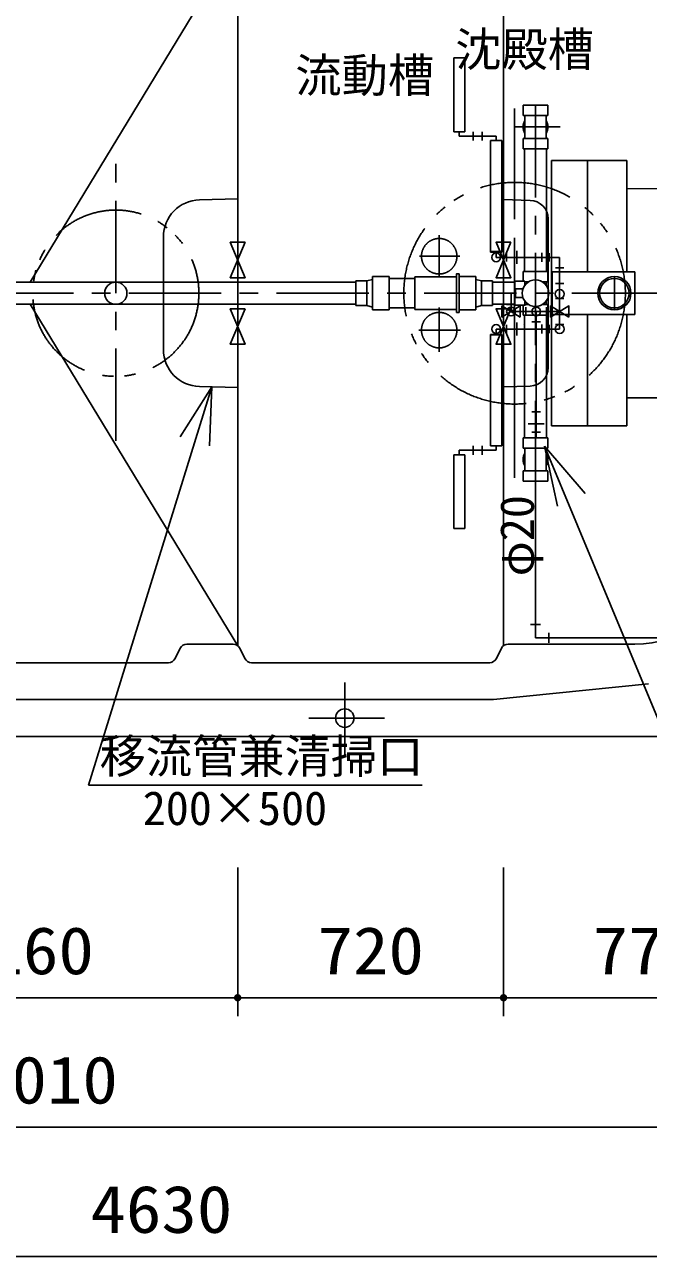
# Model space of a CAD drawing. Units: millimetres, scale not verified. Extents: x -14850 to 14850, y -10500 to 10500.
# Drawn here: x -8308 to -6619, y -1058 to 2276 of the extents above; entities that cross this region are included whole.
import ezdxf
from ezdxf.enums import TextEntityAlignment as Align

# ---------------------------------------------------------------- set-up
doc = ezdxf.new("R2010")
doc.units = ezdxf.units.MM
doc.header["$LTSCALE"] = 50
for name, pattern in [('CHAIN1', [8, 5, -1, 1, -1]), ('DOUBLE_CHAIN1', [8.8, 5, -1, 0.6, -0.6, 0.6, -1]), ('LONG_DASHED1', [7, 6, -1])]:
    doc.linetypes.add(name, pattern=pattern)
for name, color, linetype, lineweight in [('0-0_空気管', 3, 'Continuous', 25), ('0-3_製作', 5, 'Continuous', 25), ('0-5_07', 7, 'Continuous', 25)]:
    doc.layers.add(name, color=color, linetype=linetype, lineweight=lineweight)
doc.styles.add('ＭＳ ゴシック', font='')
doc.styles.get('ＭＳ ゴシック').set_extended_font_data('MS Gothic')

msp = doc.modelspace()

# ---------------------------------------------------------------- linework, layer by layer
at = {"layer": '0-0_空気管'}
for p, q in [((-8292.66, 1579.11), (-7730.89, 2503.39)), ((-7730.89, 2503.39), (-7730.89, 594.84)), ((-7010.89, 594.84), (-7010.89, 2503.39)), ((-7145.89, 1986.11), (-7145.89, 2186.11)), ((-7145.89, 2186.11), (-7115.89, 2186.11)), ((-7115.89, 2186.11), (-7115.89, 1986.11)), ((-6890.89, 2058.11), (-6957.89, 2058.11)), ((-6957.89, 2030.02), (-6957.89, 2058.11)), ((-6890.89, 2030.02), (-6890.89, 2058.11)), ((-6890.89, 2030.02), (-6957.89, 2030.02)), ((-6952.99, 1971.31), (-6952.99, 2026.92)), ((-6895.79, 1971.31), (-6895.79, 2026.92)), ((-7145.89, 1986.11), (-7115.89, 1986.11)), ((-7130.89, 1986.11), (-7130.89, 1974.11)), ((-7130.89, 1974.11), (-7030.89, 1974.11)), ((-7093.39, 1962.11), (-7093.39, 1986.11)), ((-7068.39, 1986.11), (-7068.39, 1962.11)), ((-7030.89, 1974.11), (-7030.89, 1962.11)), ((-6957.89, 1968.21), (-6957.89, 1940.11)), ((-6890.89, 1968.21), (-6957.89, 1968.21)), ((-6890.89, 1968.21), (-6890.89, 1940.11)), ((-7045.89, 1660.61), (-7045.89, 1962.11)), ((-7045.89, 1962.11), (-7015.89, 1962.11)), ((-7015.89, 1962.11), (-7015.89, 1660.61)), ((-6890.89, 1940.11), (-6957.89, 1940.11)), ((-6954.39, 1608.11), (-6954.39, 1940.11)), ((-6894.39, 1608.11), (-6894.39, 1940.11)), ((-6677.24, 1908.09), (-6880.73, 1908.09)), ((-6880.73, 1190.13), (-6880.73, 1908.09)), ((-6783.9, 1606.61), (-6783.9, 1908.09)), ((-6677.24, 1606.61), (-6677.24, 1908.09)), ((-7730.89, 1804.38), (-7834.51, 1801.66)), ((-6938.58, 1800.39), (-7010.89, 1802.28)), ((-6677.24, 1831.94), (-6540.55, 1832.16)), ((-6889.89, 1750.4), (-6889.89, 1347.82)), ((-7931.89, 1701.7), (-7931.89, 1396.53)), ((-7045.89, 1662.11), (-7015.89, 1662.11)), ((-7045.89, 1660.61), (-7015.89, 1660.61)), ((-7030.89, 1646.11), (-7030.89, 1660.61)), ((-6858.89, 1646.11), (-7030.89, 1646.11)), ((-7002.83, 1634.61), (-7002.83, 1657.61)), ((-6974.89, 1663.61), (-6974.89, 1628.61)), ((-6953.89, 1664.61), (-6953.89, 1627.61)), ((-6906.89, 1658.61), (-6906.89, 1633.61)), ((-6886.89, 1657.61), (-6886.89, 1634.61)), ((-6858.89, 1646.11), (-6858.89, 1452.11)), ((-7130.89, 1497.11), (-7130.89, 1601.11)), ((-6890.89, 1608.11), (-6957.89, 1608.11)), ((-6957.89, 1581.86), (-6957.89, 1608.11)), ((-6890.89, 1580.02), (-6890.89, 1608.11)), ((-6870.39, 1618.11), (-6847.39, 1618.11)), ((-9979.93, 1579.11), (-7410.89, 1579.11)), ((-7410.89, 1515.61), (-7410.89, 1582.61)), ((-7380.89, 1582.61), (-7380.89, 1515.61)), ((-7365.89, 1594.11), (-7320.89, 1594.11)), ((-7365.89, 1594.11), (-7365.89, 1504.11)), ((-7320.89, 1594.11), (-7320.89, 1504.11)), ((-7250.89, 1589.11), (-7320.89, 1589.11)), ((-7250.89, 1593.61), (-7138.39, 1593.61)), ((-7250.89, 1593.61), (-7250.89, 1504.61)), ((-7085.89, 1594.11), (-7130.89, 1594.11)), ((-7085.89, 1594.11), (-7085.89, 1504.11)), ((-7070.89, 1515.61), (-7070.89, 1582.61)), ((-7040.89, 1515.61), (-7040.89, 1582.61)), ((-7040.89, 1579.11), (-6980.39, 1579.11)), ((-6980.39, 1516.36), (-6980.39, 1581.56)), ((-6980.09, 1581.86), (-6952.89, 1581.86)), ((-6952.89, 1570.93), (-6952.89, 1581.86)), ((-6942.64, 1580.02), (-6952.89, 1580.02)), ((-6952.89, 1579.61), (-6943.3, 1579.61)), ((-6890.89, 1580.02), (-6906.14, 1580.02)), ((-6895.79, 1570.79), (-6895.79, 1576.92)), ((-6847.39, 1575.11), (-6870.39, 1575.11)), ((-6990.39, 1549.11), (-6990.39, 1499.61)), ((-6978.39, 1549.11), (-6990.39, 1549.11)), ((-6847.89, 1535.11), (-6869.89, 1535.11)), ((-7410.89, 1519.11), (-9979.93, 1519.11)), ((-8292.66, 1519.11), (-7730.89, 594.84)), ((-7365.89, 1504.11), (-7320.89, 1504.11)), ((-7250.89, 1509.11), (-7320.89, 1509.11)), ((-7250.89, 1504.61), (-7138.39, 1504.61)), ((-7085.89, 1504.11), (-7130.89, 1504.11)), ((-7040.89, 1519.11), (-6980.39, 1519.11)), ((-6980.39, 1518.65), (-7002.39, 1518.65)), ((-6957.89, 1516.36), (-6957.89, 1490.11)), ((-6952.89, 1518.61), (-6943.3, 1518.61)), ((-6942.64, 1518.21), (-6952.89, 1518.21)), ((-6950.39, 1511.11), (-6950.39, 1488.11)), ((-6890.89, 1518.21), (-6906.14, 1518.21)), ((-6895.79, 1521.31), (-6895.79, 1527.43)), ((-6894.39, 1158.11), (-6894.39, 1511.11)), ((-6890.89, 1518.21), (-6890.89, 1490.11)), ((-7130.89, 1497.11), (-7138.39, 1497.11)), ((-6858.89, 1499.61), (-6990.39, 1499.61)), ((-6974.89, 1469.61), (-6974.89, 1434.61)), ((-6890.89, 1490.11), (-6957.89, 1490.11)), ((-6954.39, 1158.11), (-6954.39, 1490.11)), ((-6953.89, 1470.61), (-6953.89, 1433.61)), ((-6933.89, 1471.61), (-6910.89, 1471.61)), ((-6922.39, 1499.61), (-6922.39, 1158.16)), ((-6783.9, 1190.13), (-6783.9, 1491.61)), ((-6677.24, 1491.61), (-6677.24, 1190.13)), ((-7045.89, 1437.61), (-7045.89, 1136.11)), ((-7045.89, 1437.61), (-7015.89, 1437.61)), ((-7045.89, 1436.11), (-7015.89, 1436.11)), ((-6858.89, 1452.11), (-7030.89, 1452.11)), ((-7030.89, 1437.61), (-7030.89, 1452.11)), ((-7015.89, 1136.11), (-7015.89, 1437.61)), ((-7002.83, 1463.61), (-7002.83, 1440.61)), ((-6958, 1464.64), (-6958, 1464.61)), ((-6906.89, 1464.61), (-6906.89, 1439.61)), ((-6886.89, 1463.61), (-6886.89, 1440.61)), ((-6847.89, 1464.11), (-6869.89, 1464.11)), ((-7801.15, 1295.77), (-8135.07, 218.03)), ((-7730.89, 1293.85), (-7834.51, 1296.56)), ((-6938.58, 1297.84), (-7010.89, 1295.94)), ((-6540.55, 1266.06), (-6677.24, 1266.28)), ((-6934.39, 1227.76), (-6910.39, 1227.76)), ((-6944.39, 1195.76), (-6900.39, 1195.76)), ((-6934.39, 1172.76), (-6910.39, 1172.76)), ((-6677.24, 1190.13), (-6880.73, 1190.13)), ((-7093.39, 1136.11), (-7093.39, 1112.11)), ((-7068.39, 1112.11), (-7068.39, 1136.11)), ((-7015.89, 1136.11), (-7045.89, 1136.11)), ((-7030.89, 1124.11), (-7030.89, 1136.11)), ((-6890.89, 1158.11), (-6957.89, 1158.11)), ((-6957.89, 1130.02), (-6957.89, 1158.11)), ((-6900.35, 1134.72), (-6864.61, 972.29)), ((-6789.49, 1007.16), (-6900.35, 1134.72)), ((-6900.35, 1134.72), (-6504.79, 184.39)), ((-6890.89, 1130.02), (-6890.89, 1158.11)), ((-7145.89, 1112.11), (-7145.89, 912.11)), ((-7145.89, 1112.11), (-7115.89, 1112.11)), ((-7130.89, 1112.11), (-7130.89, 1124.11)), ((-7130.89, 1124.11), (-7030.89, 1124.11)), ((-7115.89, 912.11), (-7115.89, 1112.11)), ((-6890.89, 1130.02), (-6957.89, 1130.02)), ((-6952.99, 1071.31), (-6952.99, 1126.91)), ((-6895.79, 1071.31), (-6895.79, 1126.91)), ((-6957.89, 1068.21), (-6957.89, 1040.11)), ((-6890.89, 1068.21), (-6957.89, 1068.21)), ((-6890.89, 1068.21), (-6890.89, 1040.11)), ((-6890.89, 1040.11), (-6957.89, 1040.11)), ((-7145.89, 912.11), (-7115.89, 912.11)), ((-7900.36, 560.17), (-7886.42, 588.06)), ((-7868.53, 599.11), (-7743.25, 599.11)), ((-7725.36, 588.06), (-7711.42, 560.17)), ((-7030.36, 560.17), (-7016.42, 588.06)), ((-6998.53, 599.11), (-6655.53, 599.11)), ((-8703.53, 549.11), (-7918.25, 549.11)), ((-7693.53, 549.11), (-7048.25, 549.11)), ((-8135.07, 218.03), (-7231.09, 218.03))]:
    msp.add_line(p, q, dxfattribs=at)
at = {"layer": '0-0_空気管', "linetype": 'LONG_DASHED1'}
for p, q in [((-6980.89, 1049.11), (-6980.89, 2049.11)), ((-7030.89, 1662.11), (-7030.89, 1660.61)), ((-7130.89, 1594.11), (-7130.89, 1504.11))]:
    msp.add_line(p, q, dxfattribs=at)
at = {"layer": '0-0_空気管', "linetype": 'CHAIN1'}
for p, q in [((-6980.89, 1049.11), (-6980.89, 2049.11)), ((-6924.39, 2058.11), (-6924.39, 1040.11)), ((-6981.12, 1999.11), (-6857.9, 1999.11)), ((-8060.89, 1149.11), (-8060.89, 1949.11)), ((-7185.1, 1706.12), (-7185.1, 1592.41)), ((-7238.65, 1649.11), (-7129.62, 1649.11)), ((-6710.73, 1504.11), (-6710.73, 1594.11)), ((-10425.64, 1549.11), (-5407.92, 1549.11)), ((-7185.1, 1510.81), (-7185.1, 1390.12)), ((-7240.66, 1449.11), (-7127.62, 1449.11))]:
    msp.add_line(p, q, dxfattribs=at)
at = {"layer": '0-0_空気管'}
for points in [[(-7710.89, 1687.11), (-7750.89, 1687.11), (-7710.89, 1591.11), (-7750.89, 1591.11)], [(-6990.89, 1687.11), (-7030.89, 1687.11), (-6990.89, 1591.11), (-7030.89, 1591.11)], [(-6878.73, 1606.61), (-6655.73, 1606.61), (-6655.73, 1491.61), (-6878.73, 1491.61)], [(-7710.89, 1507.11), (-7750.89, 1507.11), (-7710.89, 1411.11), (-7750.89, 1411.11)], [(-6990.89, 1507.11), (-7030.89, 1507.11), (-6990.89, 1411.11), (-7030.89, 1411.11)], [(-6965.39, 1484.61), (-7015.39, 1514.61), (-7015.39, 1484.61), (-6965.39, 1514.61)], [(-6833.89, 1484.61), (-6883.89, 1514.61), (-6883.89, 1484.61), (-6833.89, 1514.61)]]:
    msp.add_lwpolyline(points, close=True, dxfattribs=at)
for points in [[(-7130.89, 1601.11), (-7138.39, 1601.11), (-7138.39, 1497.11)], [(-7410.89, 1582.61), (-7380.89, 1582.61), (-7365.89, 1586.61)], [(-7040.89, 1582.61), (-7070.89, 1582.61), (-7085.89, 1586.61)], [(-6958.21, 1561.11), (-6978.39, 1561.11), (-6978.39, 1537.11), (-6958.21, 1537.11)], [(-7410.89, 1515.61), (-7380.89, 1515.61), (-7365.89, 1511.61)], [(-7040.89, 1515.61), (-7070.89, 1515.61), (-7085.89, 1511.61)], [(-6980.39, 1516.36), (-6952.89, 1516.36), (-6952.89, 1527.3)], [(-7807.33, 1135.89), (-7801.15, 1295.77), (-7886.45, 1160.41)], [(-6618.6, 491.68), (-7037.81, 449.11), (-9817.24, 449.11)]]:
    msp.add_lwpolyline(points, dxfattribs=at)
at = {"layer": '0-0_空気管', "linetype": 'DOUBLE_CHAIN1'}
for centre, radius in [((-6980.89, 1549.11), 300), ((-8060.89, 1549.11), 225)]:
    msp.add_circle(centre, radius, dxfattribs=at)
at = {"layer": '0-0_空気管', "linetype": 'LONG_DASHED1'}
for centre in [(-7185.1, 1649.11), (-7185.1, 1449.11)]:
    msp.add_circle(centre, 48, dxfattribs=at)
at = {"layer": '0-0_空気管'}
for centre, radius in [((-7030.89, 1646.11), 12), ((-8060.89, 1549.11), 30), ((-6924.39, 1549.11), 35.89), ((-6710.73, 1549.11), 45), ((-6710.73, 1549.11), 40), ((-6858.89, 1547.11), 12), ((-6990.39, 1499.61), 12), ((-6922.39, 1499.61), 12), ((-7030.89, 1452.11), 12), ((-6858.89, 1452.11), 12)]:
    msp.add_circle(centre, radius, dxfattribs=at)
for centre, radius, start, end in [((-6924.39, 1999.11), 33.5, 148.62476, 211.37523), ((-6956.09, 2026.92), 3.1, 0, 90), ((-6892.69, 2026.92), 3.1, 90, 180), ((-6924.39, 1999.11), 33.5, 328.62476, 31.37523), ((-6956.09, 1971.31), 3.1, 270, 0), ((-6892.69, 1971.31), 3.1, 180, 270), ((-7831.89, 1701.7), 100, 91.5, 180), ((-6939.89, 1750.4), 50, 0, 88.5), ((-6980.09, 1581.56), 0.3, 90, 180), ((-6892.69, 1576.92), 3.1, 90, 180), ((-6892.69, 1521.31), 3.1, 180, 270), ((-7831.89, 1396.53), 100, 180, 268.5), ((-6939.89, 1347.82), 50, 271.5, 0), ((-6924.39, 1099.11), 33.5, 148.62476, 211.37523), ((-6956.09, 1126.91), 3.1, 0, 90), ((-6892.69, 1126.91), 3.1, 90, 180), ((-6924.39, 1099.11), 33.5, 328.62476, 31.37523), ((-6956.09, 1071.31), 3.1, 270, 0), ((-6892.69, 1071.31), 3.1, 180, 270), ((-6655.53, 899.12), 300, 270, 339.99489), ((-7868.53, 579.12), 20, 90, 153.43611), ((-7743.25, 579.12), 20, 26.56387, 90), ((-6998.53, 579.12), 20, 90, 153.43611), ((-7918.25, 569.11), 20, 270, 333.43611), ((-7693.53, 569.11), 20, 206.56387, 270), ((-7048.25, 569.11), 20, 270, 333.43611)]:
    msp.add_arc(centre, radius, start, end, dxfattribs=at)
at = {"layer": '0-3_製作', "color": 2}
for p, q in [((-10450.89, 349.11), (-5520.89, 349.11)), ((-7730.89, -407.63), (-7730.89, -5.56)), ((-7010.89, -407.63), (-7010.89, -5.56)), ((-8890.89, -357.63), (-7730.89, -357.63)), ((-7730.89, -357.63), (-7010.89, -357.63)), ((-7010.89, -357.63), (-6240.89, -357.63)), ((-10250.89, -707.63), (-6240.89, -707.63)), ((-10250.89, -1057.63), (-5620.89, -1057.63))]:
    msp.add_line(p, q, dxfattribs=at)
at = {"layer": '0-3_製作'}
for points in [[(-7740.87, -357), (-7730.89, -357.63), (-7740.89, -357.63)], [(-7730.89, -357.63), (-7740.81, -358.88), (-7740.89, -357.63)], [(-7740.71, -355.75), (-7730.89, -357.63), (-7740.87, -357)], [(-7730.89, -357.63), (-7740.57, -360.12), (-7740.81, -358.88)], [(-7740.4, -354.54), (-7730.89, -357.63), (-7740.71, -355.75)], [(-7730.89, -357.63), (-7740.19, -361.31), (-7740.57, -360.12)], [(-7739.94, -353.37), (-7730.89, -357.63), (-7740.4, -354.54)], [(-7730.89, -357.63), (-7739.65, -362.45), (-7740.19, -361.31)], [(-7739.33, -352.27), (-7730.89, -357.63), (-7739.94, -353.37)], [(-7730.89, -357.63), (-7738.98, -363.51), (-7739.65, -362.45)], [(-7738.59, -351.25), (-7730.89, -357.63), (-7739.33, -352.27)], [(-7730.89, -357.63), (-7738.18, -364.47), (-7738.98, -363.51)], [(-7737.73, -350.34), (-7730.89, -357.63), (-7738.59, -351.25)], [(-7730.89, -357.63), (-7737.26, -365.33), (-7738.18, -364.47)], [(-7736.77, -349.54), (-7730.89, -357.63), (-7737.73, -350.34)], [(-7730.89, -357.63), (-7736.25, -366.07), (-7737.26, -365.33)], [(-7735.71, -348.87), (-7730.89, -357.63), (-7736.77, -349.54)], [(-7730.89, -357.63), (-7735.15, -366.68), (-7736.25, -366.07)], [(-7734.57, -348.33), (-7730.89, -357.63), (-7735.71, -348.87)], [(-7730.89, -357.63), (-7733.98, -367.14), (-7735.15, -366.68)], [(-7733.38, -347.94), (-7730.89, -357.63), (-7734.57, -348.33)], [(-7730.89, -357.63), (-7732.76, -367.45), (-7733.98, -367.14)], [(-7732.14, -347.71), (-7730.89, -357.63), (-7733.38, -347.94)], [(-7730.89, -357.63), (-7731.52, -367.61), (-7732.76, -367.45)], [(-7730.89, -347.63), (-7730.89, -357.63), (-7732.14, -347.71)], [(-7730.89, -357.63), (-7730.89, -367.63), (-7731.52, -367.61)], [(-7730.89, -347.63), (-7720.89, -357.63), (-7730.89, -357.63)], [(-7730.26, -347.65), (-7720.89, -357.63), (-7730.89, -347.63)], [(-7730.89, -357.63), (-7729.64, -367.55), (-7730.89, -367.63)], [(-7720.89, -357.63), (-7729.64, -367.55), (-7730.89, -357.63)], [(-7729.01, -347.81), (-7720.89, -357.63), (-7730.26, -347.65)], [(-7720.89, -357.63), (-7728.4, -367.31), (-7729.64, -367.55)], [(-7727.8, -348.12), (-7720.89, -357.63), (-7729.01, -347.81)], [(-7720.89, -357.63), (-7727.21, -366.93), (-7728.4, -367.31)], [(-7726.63, -348.58), (-7720.89, -357.63), (-7727.8, -348.12)], [(-7720.89, -357.63), (-7726.07, -366.39), (-7727.21, -366.93)], [(-7725.53, -349.19), (-7720.89, -357.63), (-7726.63, -348.58)], [(-7720.89, -357.63), (-7725.01, -365.72), (-7726.07, -366.39)], [(-7724.51, -349.92), (-7720.89, -357.63), (-7725.53, -349.19)], [(-7720.89, -357.63), (-7724.04, -364.92), (-7725.01, -365.72)], [(-7723.6, -350.78), (-7720.89, -357.63), (-7724.51, -349.92)], [(-7720.89, -357.63), (-7723.18, -364), (-7724.04, -364.92)], [(-7722.8, -351.75), (-7720.89, -357.63), (-7723.6, -350.78)], [(-7720.89, -357.63), (-7722.45, -362.99), (-7723.18, -364)], [(-7722.13, -352.81), (-7720.89, -357.63), (-7722.8, -351.75)], [(-7720.89, -357.63), (-7721.84, -361.89), (-7722.45, -362.99)], [(-7721.59, -353.95), (-7720.89, -357.63), (-7722.13, -352.81)], [(-7720.89, -357.63), (-7721.38, -360.72), (-7721.84, -361.89)], [(-7721.2, -355.14), (-7720.89, -357.63), (-7721.59, -353.95)], [(-7720.89, -357.63), (-7721.07, -359.5), (-7721.38, -360.72)], [(-7720.97, -356.38), (-7720.89, -357.63), (-7721.2, -355.14)], [(-7720.89, -357.63), (-7720.91, -358.26), (-7721.07, -359.5)], [(-7020.87, -357), (-7010.89, -357.63), (-7020.89, -357.63)], [(-7010.89, -357.63), (-7020.81, -358.88), (-7020.89, -357.63)], [(-7020.71, -355.75), (-7010.89, -357.63), (-7020.87, -357)], [(-7010.89, -357.63), (-7020.57, -360.12), (-7020.81, -358.88)], [(-7020.4, -354.54), (-7010.89, -357.63), (-7020.71, -355.75)], [(-7010.89, -357.63), (-7020.19, -361.31), (-7020.57, -360.12)], [(-7019.94, -353.37), (-7010.89, -357.63), (-7020.4, -354.54)], [(-7010.89, -357.63), (-7019.65, -362.45), (-7020.19, -361.31)], [(-7019.33, -352.27), (-7010.89, -357.63), (-7019.94, -353.37)], [(-7010.89, -357.63), (-7018.98, -363.51), (-7019.65, -362.45)], [(-7018.59, -351.25), (-7010.89, -357.63), (-7019.33, -352.27)], [(-7010.89, -357.63), (-7018.18, -364.47), (-7018.98, -363.51)], [(-7017.73, -350.34), (-7010.89, -357.63), (-7018.59, -351.25)], [(-7010.89, -357.63), (-7017.26, -365.33), (-7018.18, -364.47)], [(-7016.77, -349.54), (-7010.89, -357.63), (-7017.73, -350.34)], [(-7010.89, -357.63), (-7016.25, -366.07), (-7017.26, -365.33)], [(-7015.71, -348.87), (-7010.89, -357.63), (-7016.77, -349.54)], [(-7010.89, -357.63), (-7015.15, -366.68), (-7016.25, -366.07)], [(-7014.57, -348.33), (-7010.89, -357.63), (-7015.71, -348.87)], [(-7010.89, -357.63), (-7013.98, -367.14), (-7015.15, -366.68)], [(-7013.38, -347.94), (-7010.89, -357.63), (-7014.57, -348.33)], [(-7010.89, -357.63), (-7012.76, -367.45), (-7013.98, -367.14)], [(-7012.14, -347.71), (-7010.89, -357.63), (-7013.38, -347.94)], [(-7010.89, -357.63), (-7011.52, -367.61), (-7012.76, -367.45)], [(-7010.89, -347.63), (-7010.89, -357.63), (-7012.14, -347.71)], [(-7010.89, -357.63), (-7010.89, -367.63), (-7011.52, -367.61)], [(-7010.89, -347.63), (-7000.89, -357.63), (-7010.89, -357.63)], [(-7010.26, -347.65), (-7000.89, -357.63), (-7010.89, -347.63)], [(-7010.89, -357.63), (-7009.63, -367.55), (-7010.89, -367.63)], [(-7000.89, -357.63), (-7009.63, -367.55), (-7010.89, -357.63)], [(-7009.01, -347.81), (-7000.89, -357.63), (-7010.26, -347.65)], [(-7000.89, -357.63), (-7008.4, -367.31), (-7009.63, -367.55)], [(-7007.8, -348.12), (-7000.89, -357.63), (-7009.01, -347.81)], [(-7000.89, -357.63), (-7007.21, -366.93), (-7008.4, -367.31)], [(-7006.63, -348.58), (-7000.89, -357.63), (-7007.8, -348.12)], [(-7000.89, -357.63), (-7006.07, -366.39), (-7007.21, -366.93)], [(-7005.53, -349.19), (-7000.89, -357.63), (-7006.63, -348.58)], [(-7000.89, -357.63), (-7005.01, -365.72), (-7006.07, -366.39)], [(-7004.51, -349.92), (-7000.89, -357.63), (-7005.53, -349.19)], [(-7000.89, -357.63), (-7004.04, -364.92), (-7005.01, -365.72)], [(-7003.6, -350.78), (-7000.89, -357.63), (-7004.51, -349.92)], [(-7000.89, -357.63), (-7003.18, -364), (-7004.04, -364.92)], [(-7002.8, -351.75), (-7000.89, -357.63), (-7003.6, -350.78)], [(-7000.89, -357.63), (-7002.45, -362.99), (-7003.18, -364)], [(-7002.13, -352.81), (-7000.89, -357.63), (-7002.8, -351.75)], [(-7000.89, -357.63), (-7001.84, -361.89), (-7002.45, -362.99)], [(-7001.59, -353.95), (-7000.89, -357.63), (-7002.13, -352.81)], [(-7000.89, -357.63), (-7001.38, -360.72), (-7001.84, -361.89)], [(-7001.2, -355.14), (-7000.89, -357.63), (-7001.59, -353.95)], [(-7000.89, -357.63), (-7001.07, -359.5), (-7001.38, -360.72)], [(-7000.97, -356.38), (-7000.89, -357.63), (-7001.2, -355.14)], [(-7000.89, -357.63), (-7000.91, -358.26), (-7001.07, -359.5)]]:
    msp.add_solid(points, dxfattribs=at)
at = {"layer": '0-5_07', "color": 6}
for p, q in [((-6924.39, 1040.11), (-6924.39, 616.46)), ((-6937.89, 652.46), (-6910.89, 652.46)), ((-5414.21, 616.46), (-6924.39, 616.46)), ((-6888.39, 629.96), (-6888.39, 602.96))]:
    msp.add_line(p, q, dxfattribs=at)
at = {"layer": '0-5_07'}
for p, q in [((-7440.89, 298.91), (-7440.89, 495.39)), ((-7538.21, 399.11), (-7333.07, 399.11))]:
    msp.add_line(p, q, dxfattribs=at)
msp.add_circle((-7440.89, 399.11), 25, dxfattribs=at)

# ---------------------------------------------------------------- texts
at = {"layer": '0-0_空気管', "color": 4, "style": 'ＭＳ ゴシック'}
for s, p in [('沈殿槽', (-7141.64, 2135.65)), ('流動槽', (-7574.71, 2065.31)), ('移流管兼清掃口', (-8104.67, 222.63)), ('200×500', (-7988.11, 82.14))]:
    msp.add_text(s, height=91.79, dxfattribs=at).set_placement(p, align=Align.BOTTOM_LEFT)
msp.add_text('φ20', height=91.79, rotation=90, dxfattribs=at).set_placement((-6900.92, 782.89), align=Align.BOTTOM_LEFT)
at = {"layer": '0-3_製作', "color": 4, "style": 'ＭＳ ゴシック', "width": 1.1}
for s, p in [('1160', (-8504.64, -332.63)), ('720', (-7514.64, -332.63)), ('770', (-6769.64, -332.63)), ('4010', (-8439.64, -682.63)), ('4630', (-8129.64, -1032.63))]:
    msp.add_text(s, height=128.4, dxfattribs=at).set_placement(p, align=Align.BOTTOM_LEFT)

doc.saveas('drawing.dxf')
